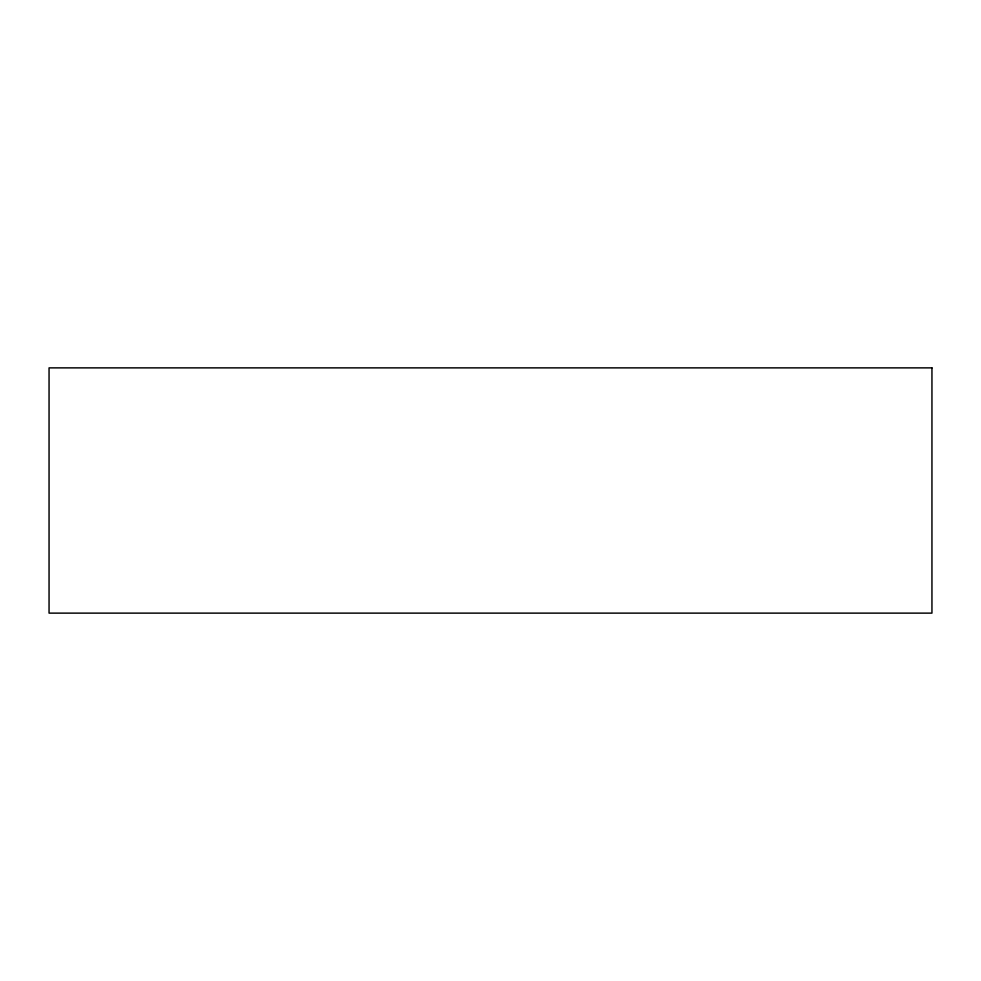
<?xml version="1.0" encoding="UTF-8"?>
<svg xmlns="http://www.w3.org/2000/svg" width="981" height="981" viewBox="0 0 981 981"><rect width="100%" height="100%" fill="white"/><g stroke="black" fill="none" stroke-linecap="round" stroke-linejoin="round"><path stroke-width="1.47" d="M931.95 367.875L49.05 367.875L49.05 613.125L931.95 613.125L931.95 367.875"/></g></svg>
